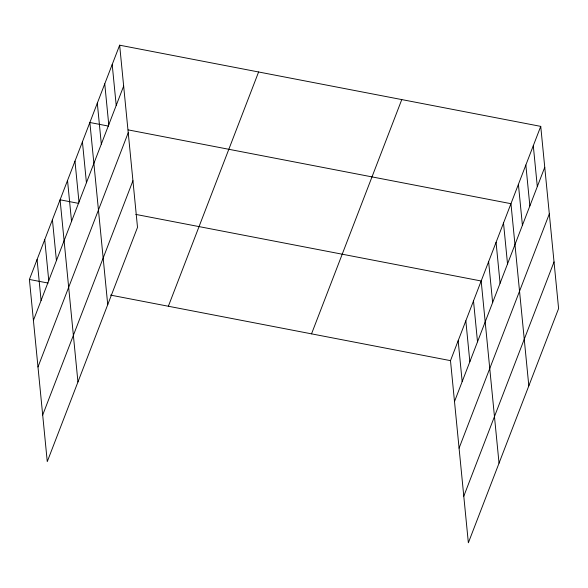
<?xml version="1.0" encoding="UTF-8"?>
<svg xmlns="http://www.w3.org/2000/svg" width="588" height="588" viewBox="0 0 588 588"><rect width="100%" height="100%" fill="white"/><g stroke="black" fill="none" stroke-linecap="round" stroke-linejoin="round"><path stroke-width="0.88" d="M119.643 45.188L137.511 227.358L47.261 461.624L29.4 279.454L119.643 45.188L540.74 126.376L558.6 308.546L468.357 542.812L450.489 360.642L540.74 126.376M33.413 320.364L123.656 86.091M37.985 366.978L128.228 132.712M42.689 415.01L132.939 180.737M168.359 306.252L258.61 71.979M311.53 333.852L401.78 99.585M454.502 401.553L544.753 167.279M459.074 448.166L549.317 213.9M463.785 496.199L554.028 261.925M108.574 126.104L89.868 122.495L107.729 304.665M128.169 129.882L510.957 203.683L528.818 385.853M78.792 203.411L60.086 199.802L77.947 381.972M135.799 214.407L481.175 280.99L499.036 463.16M29.4 279.454L48.106 283.063M110.463 295.088L450.489 360.642M533.294 145.699L537.307 186.609M525.848 165.03L529.861 205.932M518.403 184.36L522.416 225.263M503.512 223.014L507.525 263.916M496.066 242.337L500.079 283.247M488.621 261.667L492.634 302.57M473.502 300.909L477.515 341.812M465.836 320.82L469.841 361.723M458.162 340.731L462.175 381.634M112.198 64.518L116.211 105.421M104.752 83.841L108.765 124.744M97.314 103.172L101.32 144.075M82.423 141.826L86.429 182.728M74.977 161.149L78.983 202.059M67.532 180.479L71.538 221.382M52.413 219.721L56.426 260.624M44.739 239.632L48.753 280.535M37.073 259.543L41.079 300.446"/></g></svg>
